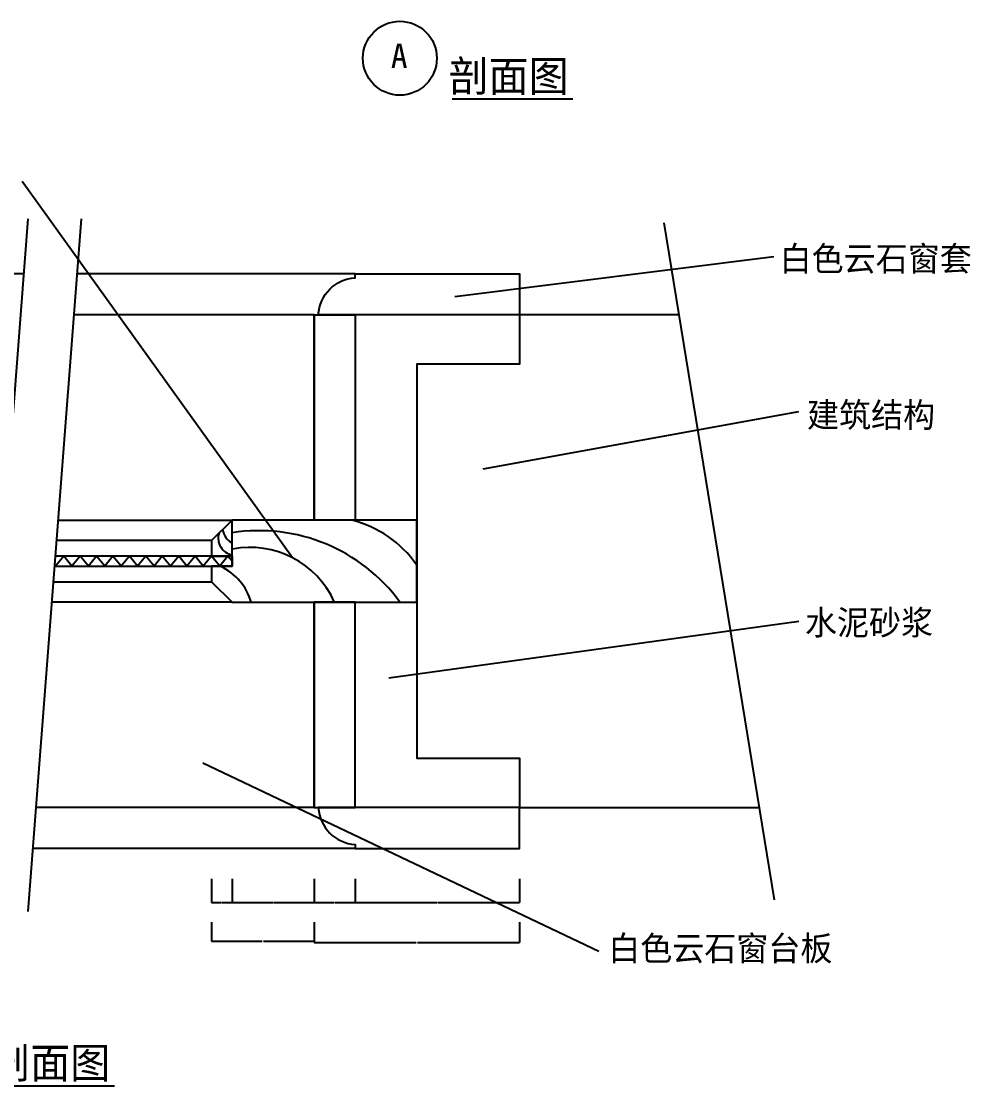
# Model space of a CAD drawing. Header units: metres. Extents: x 278 to 5235, y 197 to 7080.
# Drawn here: x 2833 to 5145, y 197 to 2789 of the extents above; entities that cross this region are included whole.
import ezdxf

# ---------------------------------------------------------------- set-up
doc = ezdxf.new("R2010")
doc.units = ezdxf.units.M
for name, color, linetype in [('2', 2, 'Continuous'), ('4', 4, 'Continuous'), ('7', 7, 'Continuous'), ('BH', 3, 'Continuous'), ('DIM', 3, 'Continuous'), ('TEXT', 3, 'Continuous')]:
    doc.layers.add(name, color=color, linetype=linetype)
doc.dimstyles.get("Standard").update_dxf_attribs({"dimtxt": 2.5, "dimasz": 2.5, "dimexe": 1.25, "dimexo": 0.625, "dimtad": 1, "dimcen": 2.5, "dimazin": 3, "dimtfac": 1, "dimtmove": 0, "dimatfit": 3})

# ---------------------------------------------------------------- blocks, each defined once
blk = doc.blocks.new('*D32')
for p, q in [((3345.89, 700.73), (3345.89, 642.48)), ((3545.89, 700.73), (3545.89, 642.48)), ((3346.14, 642.48), (3444.89, 642.48)), ((3446.89, 642.48), (3545.64, 642.48))]:
    blk.add_line(p, q)
at = {"layer": 'Defpoints'}
for p in [(3345.89, 700.73), (3545.89, 700.73), (3345.89, 642.48)]:
    blk.add_point(p, dxfattribs=at)
at = {"layer": 'DIM', "insert": (3445.89, 642.48), "char_height": 1, "attachment_point": 5}
blk.add_mtext('40', dxfattribs=at)
blk = doc.blocks.new('*D33')
for p, q in [((3295.89, 594.86), (3295.89, 548.28)), ((3545.89, 594.86), (3545.89, 548.28)), ((3296.14, 548.28), (3419.39, 548.28)), ((3422.39, 548.28), (3545.64, 548.28))]:
    blk.add_line(p, q)
at = {"layer": 'Defpoints'}
for p in [(3295.89, 594.86), (3545.89, 594.86), (3295.89, 548.28)]:
    blk.add_point(p, dxfattribs=at)
at = {"layer": 'DIM', "insert": (3420.89, 548.28), "char_height": 1, "attachment_point": 5}
blk.add_mtext('50 ', dxfattribs=at)
blk = doc.blocks.new('*D36')
for p, q in [((3295.89, 700.73), (3295.89, 642.48)), ((3345.89, 700.73), (3345.89, 642.48)), ((3296.14, 642.48), (3319.89, 642.48)), ((3321.89, 642.48), (3345.64, 642.48))]:
    blk.add_line(p, q)
at = {"layer": 'Defpoints'}
for p in [(3295.89, 700.73), (3345.89, 700.73), (3295.89, 642.48)]:
    blk.add_point(p, dxfattribs=at)
at = {"layer": 'DIM', "insert": (3320.89, 642.48), "char_height": 1, "attachment_point": 5}
blk.add_mtext('10', dxfattribs=at)
blk = doc.blocks.new('*D37')
for p, q in [((3645.89, 700.73), (3645.89, 642.48)), ((4045.89, 700.73), (4045.89, 642.48)), ((3646.14, 642.48), (3844.89, 642.48)), ((3846.89, 642.48), (4045.64, 642.48))]:
    blk.add_line(p, q)
at = {"layer": 'Defpoints'}
for p in [(3645.89, 700.73), (4045.89, 700.73), (3645.89, 642.48)]:
    blk.add_point(p, dxfattribs=at)
at = {"layer": 'DIM', "insert": (3845.89, 642.48), "char_height": 1, "attachment_point": 5}
blk.add_mtext('80', dxfattribs=at)
blk = doc.blocks.new('*D38')
for p, q in [((3545.89, 594.86), (3545.89, 545.68)), ((4045.89, 594.86), (4045.89, 545.68)), ((3546.14, 545.68), (3794.39, 545.68)), ((3797.39, 545.68), (4045.64, 545.68))]:
    blk.add_line(p, q)
at = {"layer": 'Defpoints'}
for p in [(3545.89, 594.86), (4045.89, 594.86), (3545.89, 545.68)]:
    blk.add_point(p, dxfattribs=at)
at = {"layer": 'DIM', "insert": (3795.89, 545.68), "char_height": 1, "attachment_point": 5}
blk.add_mtext('100', dxfattribs=at)
blk = doc.blocks.new('*D39')
for p, q in [((3545.89, 700.73), (3545.89, 642.48)), ((3645.89, 700.73), (3645.89, 642.48)), ((3546.14, 642.48), (3594.89, 642.48)), ((3596.89, 642.48), (3645.64, 642.48))]:
    blk.add_line(p, q)
at = {"layer": 'Defpoints'}
for p in [(3545.89, 700.73), (3645.89, 700.73), (3545.89, 642.48)]:
    blk.add_point(p, dxfattribs=at)
at = {"layer": 'DIM', "insert": (3595.89, 642.48), "char_height": 1, "attachment_point": 5}
blk.add_mtext('20', dxfattribs=at)

msp = doc.modelspace()

# ---------------------------------------------------------------- hatches: boundary and pattern name
at = {"layer": 'BH'}
h = msp.add_hatch(dxfattribs=at)
h.set_pattern_fill('ANSI33', scale=500)
h.paths.add_polyline_path([(4045.89, 2174.21), (3645.89, 2174.21), (3645.89, 2164.21, 0.38), (3555.89, 2074.21), (3645.89, 2074.21), (4045.89, 2074.21)])
h.paths.add_polyline_path([(3645.89, 2074.21), (3545.89, 2074.21), (3545.89, 1574.21), (3645.89, 1574.21)])
h.paths.add_polyline_path([(3645.89, 1374.21), (3545.89, 1374.21), (3545.89, 874.21), (3645.89, 874.21)])
h.paths.add_polyline_path([(4045.89, 874.21), (3555.89, 874.21, 0.38), (3645.89, 784.21), (3645.89, 774.21), (4045.89, 774.21)])
h = msp.add_hatch(dxfattribs=at)
h.set_pattern_fill('AR-CONC', scale=10)
h.paths.add_polyline_path([(3795.89, 1954.21), (4045.89, 1954.21), (4045.89, 2074.21), (3645.89, 2074.21), (3645.89, 1574.21), (3795.89, 1574.21)])
h.paths.add_polyline_path([(3795.89, 1374.21), (3645.89, 1374.21), (3645.89, 874.21), (4045.89, 874.21), (4045.89, 994.21), (3795.89, 994.21)])
h = msp.add_hatch(dxfattribs=at)
h.set_pattern_fill('ANSI31', scale=1000)
h.paths.add_polyline_path([(4433.7, 2074.21), (4045.89, 2074.21), (4045.89, 1954.21), (3795.89, 1954.21), (3795.89, 994.21), (4045.89, 994.21), (4045.89, 874.21), (4629.74, 874.21)])

# ---------------------------------------------------------------- linework, layer by layer
at = {"layer": '2'}
msp.add_lwpolyline([(4433.7, 2074.21), (4045.89, 2074.21), (4045.89, 1954.21), (3795.89, 1954.21), (3795.89, 994.21), (4045.89, 994.21), (4045.89, 874.21), (4629.74, 874.21)], dxfattribs=at)
at = {"layer": '4'}
for p, q in [((2838.37, 2174.21), (1504.16, 2174.21)), ((3645.89, 2174.21), (2968.21, 2174.21)), ((3545.89, 2074.21), (3545.89, 1574.21)), ((2922.03, 1574.21), (3345.89, 1574.21)), ((3345.89, 1374.21), (2906.63, 1374.21)), ((3545.89, 874.21), (3545.89, 1374.21)), ((3645.89, 774.21), (2860.45, 774.21))]:
    msp.add_line(p, q, dxfattribs=at)
for points in [[(4045.89, 2074.21), (3555.89, 2074.21, -0.38), (3645.89, 2164.21), (3645.89, 2174.21), (4045.89, 2174.21), (4045.89, 2074.21)], [(4045.89, 874.21), (3555.89, 874.21, 0.38), (3645.89, 784.21), (3645.89, 774.21), (4045.89, 774.21), (4045.89, 874.21)]]:
    msp.add_lwpolyline(points, format="xyb", dxfattribs=at)
for points in [[(3545.89, 1574.21), (3545.89, 2074.21), (3645.89, 2074.21), (3645.89, 1574.21)], [(3295.89, 1424.21), (3345.89, 1374.21), (3795.89, 1374.21), (3795.89, 1574.21), (3345.89, 1574.21), (3295.89, 1524.21), (3295.89, 1486.71), (3345.89, 1486.71), (3345.89, 1461.71), (3295.89, 1461.71)], [(3545.89, 1374.21), (3545.89, 874.21), (3645.89, 874.21), (3645.89, 1374.21)]]:
    msp.add_lwpolyline(points, close=True, dxfattribs=at)
at = {"layer": '7'}
for p, q in [((3545.89, 2074.21), (2960.51, 2074.21)), ((3345.89, 1461.71), (3345.89, 1574.21)), ((3295.89, 1524.21), (2918.18, 1524.21)), ((2910.48, 1424.21), (3295.89, 1424.21)), ((3545.89, 874.21), (2868.15, 874.21))]:
    msp.add_line(p, q, dxfattribs=at)
msp.add_lwpolyline([(2913.37, 1461.71), (3345.89, 1461.71), (3345.89, 1486.71), (2915.29, 1486.71)], dxfattribs=at)
at = {"layer": 'BH'}
msp.add_lwpolyline([(3345.89, 1474.21), (3335.89, 1486.71), (3315.89, 1461.71), (3295.89, 1486.71), (3275.89, 1461.71), (3255.89, 1486.71), (3235.89, 1461.71), (3215.89, 1486.71), (3195.89, 1461.71), (3175.89, 1486.71), (3155.89, 1461.71), (3135.89, 1486.71), (3115.89, 1461.71), (3095.89, 1486.71), (3075.89, 1461.71), (3055.89, 1486.71), (3035.89, 1461.71), (3015.89, 1486.71), (2995.89, 1461.71), (2975.89, 1486.71), (2955.89, 1461.71), (2935.89, 1486.71), (2915.89, 1461.71), (2913.59, 1464.58)], dxfattribs=at)
for centre, radius, start, end in [((3572.08, 1309.38), 272.3, 34.94, 76.11), ((3352.89, 1530), 40.73, 162.21, 260.62), ((3366.57, 1558.19), 44.41, 189.96, 242.3), ((3412.22, 1124.59), 423.83, 36.11, 99), ((3389.35, 1281.78), 225.8, 24.48, 100.81), ((3263.98, 1339.8), 132.7, 15.03, 65.75)]:
    msp.add_arc(centre, radius, start, end, dxfattribs=at)
at = {"layer": 'DIM'}
for p, q in [((2848.64, 2307.66), (2718.79, 620.73)), ((2978.48, 2307.66), (2848.64, 620.73)), ((4397.13, 2298.05), (4666.44, 649.57))]:
    msp.add_line(p, q, dxfattribs=at)
at = {"layer": 'TEXT'}
for p, q in [((3882.3, 2599.96), (4176.18, 2599.96)), ((2765.92, 196.66), (3059.79, 196.66))]:
    msp.add_line(p, q, dxfattribs=at)
msp.add_circle((3754.52, 2698.96), 90, dxfattribs=at)

# ---------------------------------------------------------------- texts
for s, height, p in [('A', 60, (3732.58, 2674.83)), ('剖面图', 75, (3873.11, 2617.9)), ('白色云石窗套', 60, (4679.42, 2180.78)), ('建筑结构', 60, (4746.16, 1800.27)), ('水泥砂浆', 60, (4741.17, 1294.59)), ('白色云石窗台板', 60, (4262.06, 501.19)), ('剖面图', 75, (2756.72, 214.6))]:
    msp.add_text(s, height=height, dxfattribs=at).set_placement(p)

# ---------------------------------------------------------------- dimensions: what is measured, and where the dimension line sits
at = {"layer": 'DIM'}
for base, p1, p2, text, picture, middle in [((3295.89, 642.48), (3295.89, 700.73), (3345.89, 700.73), '10', '*D36', (3320.89, 642.48)), ((3345.89, 642.48), (3345.89, 700.73), (3545.89, 700.73), '40', '*D32', (3445.89, 642.48)), ((3545.89, 642.48), (3545.89, 700.73), (3645.89, 700.73), '20', '*D39', (3595.89, 642.48)), ((3645.89, 642.48), (3645.89, 700.73), (4045.89, 700.73), '80', '*D37', (3845.89, 642.48)), ((3295.89, 548.28), (3295.89, 594.86), (3545.89, 594.86), '50 ', '*D33', (3420.89, 548.28)), ((3545.89, 545.68), (3545.89, 594.86), (4045.89, 594.86), '100', '*D38', (3795.89, 545.68))]:
    dim = msp.add_linear_dim(base=base, p1=p1, p2=p2, text=text, dimstyle='Standard', dxfattribs=at)
    dim.commit()
    dim.dimension.update_dxf_attribs({"geometry": picture, "text_midpoint": middle})

# ---------------------------------------------------------------- leaders
for points in [[(3493.11, 1482.34), (2834.4, 2398.6)], [(3888.76, 2118.68), (4665.11, 2216.23)], [(3957.83, 1698.92), (4726.44, 1838.38)], [(3728.01, 1189.75), (4725.85, 1328.13)], [(3274.97, 983.32), (4239.04, 524.17)]]:
    msp.add_leader(points, dimstyle='Standard', dxfattribs=at)

doc.saveas('drawing.dxf')
